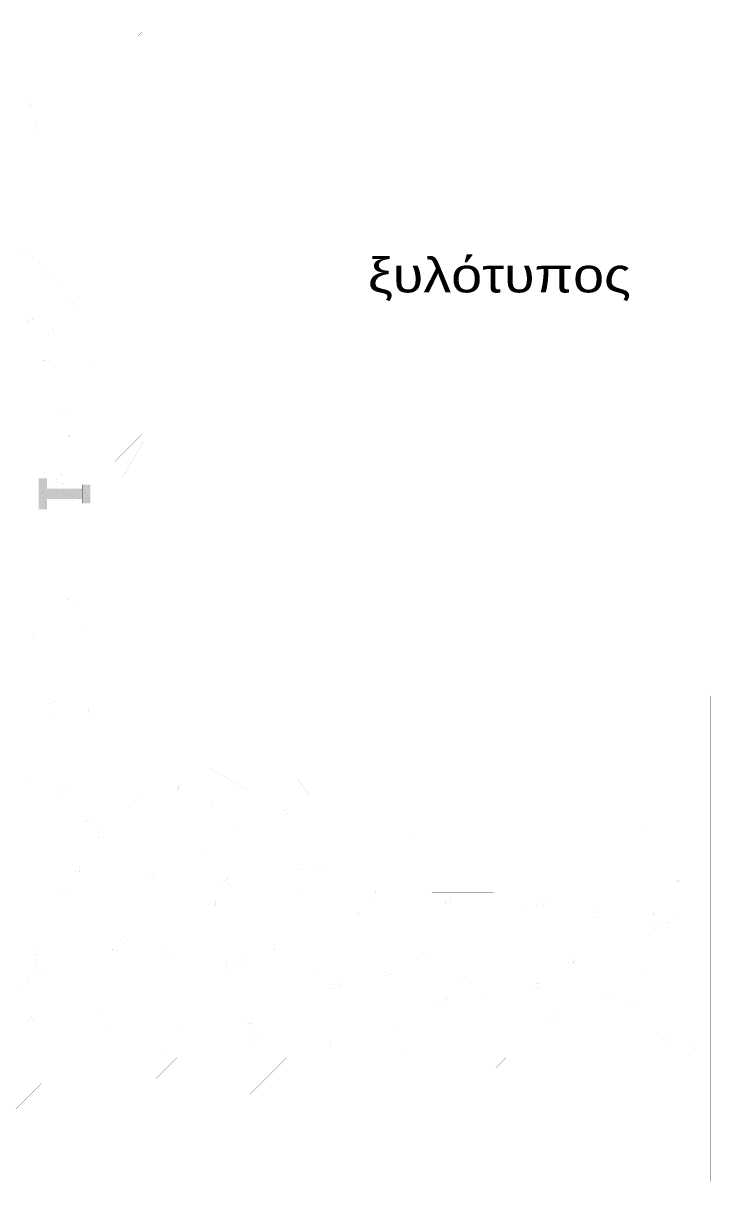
# Model space of a CAD drawing. Header units: millimetres. Extents: x -2171 to 1563, y -1758 to -1505.
# Drawn here: x 1354.263 to 1356.757, y -1615.869 to -1611.668 of the extents above; entities that cross this region are included whole.
import ezdxf

# ---------------------------------------------------------------- set-up
doc = ezdxf.new("R2010")
doc.units = ezdxf.units.MM
doc.linetypes.add('DOT', pattern=[0.025, 0, -0.025])
doc.layers.add('Tablet', color=7, linetype='Continuous', true_color=0x0180ff)
doc.styles.add('S2Arl419_b_1151_161', font='arial.ttf', dxfattribs={"width": 1.15091, "height": 0.041893})

msp = doc.modelspace()

# ---------------------------------------------------------------- hatches: boundary and pattern name
at = {"layer": 'Tablet'}
for points in [[(1354.3497, -1613.431), (1354.3197, -1613.3185), (1354.3197, -1613.431)], [(1354.3497, -1613.3185), (1354.3197, -1613.3185), (1354.3497, -1613.431)], [(1354.4772, -1613.3935), (1354.3497, -1613.356), (1354.3497, -1613.3935)], [(1354.4772, -1613.356), (1354.3497, -1613.356), (1354.4772, -1613.3935)], [(1354.5072, -1613.4085), (1354.4772, -1613.341), (1354.4772, -1613.4085)], [(1354.5072, -1613.341), (1354.4772, -1613.341), (1354.5072, -1613.4085)]]:
    msp.add_hatch(color=1, dxfattribs=at).paths.add_polyline_path(points)

# ---------------------------------------------------------------- linework, layer by layer
at = {"layer": 'Tablet', "color": 1}
for points in [[(1353.1572, -1611.6685, 0.00006, 0.00006, 0), (1352.6322, -1611.6685, 0.00006, 0.00006, 0), (1352.6322, -1614.2935, 0.00006, 0.00006, 0), (1350.3822, -1614.2935, 0.00006, 0.00006, 0), (1350.3822, -1615.4185, 0.00006, 0.00006, 0), (1353.1572, -1615.4185, 0.00006, 0.00006, 0), (1353.6072, -1615.4185, 0.00006, 0.00006, 0), (1356.7572, -1615.4185, 0.00006, 0.00006, 0), (1356.7572, -1614.2935, 0.00006, 0.00006, 0), (1354.5072, -1614.2935, 0.00006, 0.00006, 0), (1354.5072, -1611.6685, 0.00006, 0.00006, 0), (1353.6072, -1611.6685, 0.00006, 0.00006, 0)], [(1354.3497, -1613.3185, 0.000075, 0.000075, 0), (1354.3197, -1613.3185, 0.000075, 0.000075, 0), (1354.3497, -1613.431, 0.000075, 0.000075, 0)], [(1354.4772, -1613.356, 0.000075, 0.000075, 0), (1354.3497, -1613.356, 0.000075, 0.000075, 0), (1354.4772, -1613.3935, 0.000075, 0.000075, 0)], [(1354.5072, -1613.341, 0.000075, 0.000075, 0), (1354.4772, -1613.341, 0.000075, 0.000075, 0), (1354.5072, -1613.4085, 0.000075, 0.000075, 0)]]:
    msp.add_lwpolyline(points, format="xyseb", dxfattribs=at)
at = {"layer": 'Tablet', "color": 9}
for points in [[(1354.5936, -1611.6685, 0.000045, 0.000045, 0), (1354.5072, -1611.7549, 0.000045, 0.000045, 0)], [(1354.6947, -1611.7, 0.000045, 0.000045, 0), (1354.5072, -1611.8875, 0.000045, 0.000045, 0)], [(1354.6947, -1611.8326, 0.000045, 0.000045, 0), (1354.5072, -1612.0201, 0.000045, 0.000045, 0)], [(1354.6947, -1611.9652, 0.000045, 0.000045, 0), (1354.5072, -1612.1527, 0.000045, 0.000045, 0)], [(1354.6947, -1612.0977, 0.000045, 0.000045, 0), (1354.5072, -1612.2852, 0.000045, 0.000045, 0)], [(1354.6947, -1612.2303, 0.000045, 0.000045, 0), (1354.5072, -1612.4178, 0.000045, 0.000045, 0)], [(1354.6947, -1612.3629, 0.000045, 0.000045, 0), (1354.5072, -1612.5504, 0.000045, 0.000045, 0)], [(1354.6947, -1612.4955, 0.000045, 0.000045, 0), (1354.5072, -1612.683, 0.000045, 0.000045, 0)], [(1354.6947, -1612.6281, 0.000045, 0.000045, 0), (1354.5072, -1612.8156, 0.000045, 0.000045, 0)], [(1354.6947, -1612.7606, 0.000045, 0.000045, 0), (1354.5072, -1612.9481, 0.000045, 0.000045, 0)], [(1354.6947, -1612.8932, 0.000045, 0.000045, 0), (1354.5072, -1613.0807, 0.000045, 0.000045, 0)], [(1354.6947, -1613.0258, 0.000045, 0.000045, 0), (1354.5072, -1613.2133, 0.000045, 0.000045, 0)], [(1354.6947, -1613.1584, 0.000045, 0.000045, 0), (1354.5072, -1613.3459, 0.000045, 0.000045, 0)], [(1354.6947, -1613.291, 0.000045, 0.000045, 0), (1354.5072, -1613.4785, 0.000045, 0.000045, 0)], [(1354.6947, -1613.4236, 0.000045, 0.000045, 0), (1354.5072, -1613.6111, 0.000045, 0.000045, 0)], [(1354.6947, -1613.5561, 0.000045, 0.000045, 0), (1354.5072, -1613.7436, 0.000045, 0.000045, 0)], [(1354.6947, -1613.6887, 0.000045, 0.000045, 0), (1354.5072, -1613.8762, 0.000045, 0.000045, 0)], [(1354.6947, -1613.8213, 0.000045, 0.000045, 0), (1354.5072, -1614.0088, 0.000045, 0.000045, 0)], [(1354.6947, -1613.9539, 0.000045, 0.000045, 0), (1354.5072, -1614.1414, 0.000045, 0.000045, 0)], [(1354.6947, -1614.0865, 0.000045, 0.000045, 0), (1354.5072, -1614.274, 0.000045, 0.000045, 0)], [(1354.6947, -1614.2191, 0.000045, 0.000045, 0), (1354.6203, -1614.2935, 0.000045, 0.000045, 0)], [(1354.2907, -1615.4185, 0.000045, 0.000045, 0), (1354.1032, -1615.606, 0.000045, 0.000045, 0)], [(1354.4233, -1615.4185, 0.000045, 0.000045, 0), (1354.2358, -1615.606, 0.000045, 0.000045, 0)], [(1354.5559, -1615.4185, 0.000045, 0.000045, 0), (1354.3684, -1615.606, 0.000045, 0.000045, 0)], [(1354.6885, -1615.4185, 0.000045, 0.000045, 0), (1354.501, -1615.606, 0.000045, 0.000045, 0)], [(1354.8211, -1615.4185, 0.000045, 0.000045, 0), (1354.6336, -1615.606, 0.000045, 0.000045, 0)], [(1354.9537, -1615.4185, 0.000045, 0.000045, 0), (1354.7662, -1615.606, 0.000045, 0.000045, 0)], [(1355.0862, -1615.4185, 0.000045, 0.000045, 0), (1354.8987, -1615.606, 0.000045, 0.000045, 0)], [(1355.2188, -1615.4185, 0.000045, 0.000045, 0), (1355.0313, -1615.606, 0.000045, 0.000045, 0)], [(1355.3514, -1615.4185, 0.000045, 0.000045, 0), (1355.1639, -1615.606, 0.000045, 0.000045, 0)], [(1355.484, -1615.4185, 0.000045, 0.000045, 0), (1355.2965, -1615.606, 0.000045, 0.000045, 0)], [(1355.6166, -1615.4185, 0.000045, 0.000045, 0), (1355.4291, -1615.606, 0.000045, 0.000045, 0)], [(1355.7492, -1615.4185, 0.000045, 0.000045, 0), (1355.5617, -1615.606, 0.000045, 0.000045, 0)], [(1355.8817, -1615.4185, 0.000045, 0.000045, 0), (1355.6942, -1615.606, 0.000045, 0.000045, 0)], [(1356.0143, -1615.4185, 0.000045, 0.000045, 0), (1355.8268, -1615.606, 0.000045, 0.000045, 0)], [(1356.1469, -1615.4185, 0.000045, 0.000045, 0), (1355.9594, -1615.606, 0.000045, 0.000045, 0)], [(1356.2795, -1615.4185, 0.000045, 0.000045, 0), (1356.092, -1615.606, 0.000045, 0.000045, 0)], [(1356.4121, -1615.4185, 0.000045, 0.000045, 0), (1356.2246, -1615.606, 0.000045, 0.000045, 0)], [(1356.5447, -1615.4185, 0.000045, 0.000045, 0), (1356.3572, -1615.606, 0.000045, 0.000045, 0)], [(1356.6772, -1615.4185, 0.000045, 0.000045, 0), (1356.4897, -1615.606, 0.000045, 0.000045, 0)], [(1356.7572, -1615.4711, 0.000045, 0.000045, 0), (1356.6223, -1615.606, 0.000045, 0.000045, 0)]]:
    msp.add_lwpolyline(points, format="xyseb", dxfattribs=at)
at = {"layer": 'Tablet', "color": 1}
for points in [[(1354.5072, -1614.2935, 0.00006, 0.00006, 0), (1354.5072, -1611.6685, 0.00006, 0.00006, 0), (1354.6947, -1611.6685, 0.00006, 0.00006, 0), (1354.6947, -1614.2935, 0.00006, 0.00006, 0)], [(1354.3497, -1613.431, 0.000075, 0.000075, 0), (1354.3197, -1613.3185, 0.000075, 0.000075, 0), (1354.3197, -1613.431, 0.000075, 0.000075, 0)], [(1354.4772, -1613.3935, 0.000075, 0.000075, 0), (1354.3497, -1613.356, 0.000075, 0.000075, 0), (1354.3497, -1613.3935, 0.000075, 0.000075, 0)], [(1354.5072, -1613.4085, 0.000075, 0.000075, 0), (1354.4772, -1613.341, 0.000075, 0.000075, 0), (1354.4772, -1613.4085, 0.000075, 0.000075, 0)], [(1350.3822, -1615.4185, 0.00006, 0.00006, 0), (1350.3822, -1615.606, 0.00006, 0.00006, 0), (1356.7572, -1615.606, 0.00006, 0.00006, 0), (1356.7572, -1615.4185, 0.00006, 0.00006, 0)]]:
    msp.add_lwpolyline(points, format="xyseb", close=True, dxfattribs=at)
at = {"layer": 'Tablet', "color": 7}
for points in [[(1354.2393, -1615.1783, 0.00006, 0.00006, 0), (1354.267, -1615.1506, 0.00006, 0.00006, 0), (1354.2895, -1615.1185, 0.00006, 0.00006, 0), (1354.3061, -1615.0829, 0.00006, 0.00006, 0), (1354.3163, -1615.0451, 0.00006, 0.00006, 0), (1354.3197, -1615.006, 0.00006, 0.00006, 0), (1354.3197, -1612.081, 0.00006, 0.00006, 0), (1354.3163, -1612.0419, 0.00006, 0.00006, 0), (1354.3061, -1612.004, 0.00006, 0.00006, 0), (1354.2895, -1611.9685, 0.00006, 0.00006, 0), (1354.267, -1611.9364, 0.00006, 0.00006, 0), (1354.2393, -1611.9086, 0.00006, 0.00006, 0)], [(1354.3497, -1613.341, 0.00006, 0.00006, 0), (1354.4772, -1613.341, 0.00006, 0.00006, 0)], [(1354.3497, -1613.4085, 0.00006, 0.00006, 0), (1354.4772, -1613.4085, 0.00006, 0.00006, 0)], [(1356.7572, -1614.481, 0.00006, 0.00006, 0), (1354.3197, -1614.481, 0.00006, 0.00006, 0)], [(1356.7572, -1614.556, 0.00006, 0.00006, 0), (1354.3197, -1614.556, 0.00006, 0.00006, 0)]]:
    msp.add_lwpolyline(points, format="xyseb", dxfattribs=at)
at = {"layer": 'Tablet', "color": 8}
for points in [[(1350.3822, -1615.4185, 0.000045, 0.000045, 0), (1356.7572, -1615.4185, 0.000045, 0.000045, 0), (1356.7572, -1614.781, 0.000045, 0.000045, 0), (1356.6447, -1614.781, 0.000045, 0.000045, 0), (1356.5697, -1614.7435, 0.000045, 0.000045, 0), (1356.4572, -1614.781, 0.000045, 0.000045, 0), (1356.4197, -1614.856, 0.000045, 0.000045, 0), (1356.0822, -1614.7435, 0.000045, 0.000045, 0), (1356.0072, -1614.7435, 0.000045, 0.000045, 0), (1355.9697, -1614.8185, 0.000045, 0.000045, 0), (1355.7447, -1614.8185, 0.000045, 0.000045, 0), (1355.6322, -1614.706, 0.000045, 0.000045, 0), (1355.4822, -1614.706, 0.000045, 0.000045, 0), (1355.2572, -1614.406, 0.000045, 0.000045, 0), (1355.0697, -1614.4435, 0.000045, 0.000045, 0), (1354.8072, -1614.2935, 0.000045, 0.000045, 0), (1354.5072, -1614.2935, 0.000045, 0.000045, 0), (1354.5072, -1612.681, 0.000045, 0.000045, 0), (1354.4697, -1612.7185, 0.000045, 0.000045, 0), (1354.2822, -1612.4977, 0.000045, 0.000045, 0), (1354.0572, -1612.5121, 0.000045, 0.000045, 0)], [(1354.2996, -1612.7372, 0.000045, 0.000045, 0), (1354.2734, -1612.7473, 0.000045, 0.000045, 0)], [(1354.2997, -1612.7372, 0.000045, 0.000045, 0), (1354.2921, -1612.7599, 0.000045, 0.000045, 0)], [(1354.292, -1612.7599, 0.000045, 0.000045, 0), (1354.2734, -1612.7473, 0.000045, 0.000045, 0)], [(1354.3701, -1612.7705, 0.000045, 0.000045, 0), (1354.3521, -1612.792, 0.000045, 0.000045, 0)], [(1354.3702, -1612.7705, 0.000045, 0.000045, 0), (1354.3745, -1612.794, 0.000045, 0.000045, 0)], [(1354.3745, -1612.794, 0.000045, 0.000045, 0), (1354.3521, -1612.792, 0.000045, 0.000045, 0)], [(1354.352, -1612.8744, 0.000045, 0.000045, 0), (1354.3228, -1612.9048, 0.000045, 0.000045, 0)], [(1354.3562, -1612.91, 0.000045, 0.000045, 0), (1354.3228, -1612.9048, 0.000045, 0.000045, 0)], [(1354.3521, -1612.8744, 0.000045, 0.000045, 0), (1354.3562, -1612.91, 0.000045, 0.000045, 0)], [(1354.5072, -1612.8945, 0.000045, 0.000045, 0), (1354.4972, -1612.8983, 0.000045, 0.000045, 0)], [(1354.5072, -1612.905, 0.000045, 0.000045, 0), (1354.4972, -1612.8983, 0.000045, 0.000045, 0)], [(1354.4222, -1613.0526, 0.000045, 0.000045, 0), (1354.4041, -1613.0741, 0.000045, 0.000045, 0)], [(1354.4265, -1613.0761, 0.000045, 0.000045, 0), (1354.4041, -1613.0741, 0.000045, 0.000045, 0)], [(1354.4222, -1613.0526, 0.000045, 0.000045, 0), (1354.4265, -1613.0761, 0.000045, 0.000045, 0)], [(1354.4322, -1613.1602, 0.000045, 0.000045, 0), (1354.406, -1613.1702, 0.000045, 0.000045, 0)], [(1354.4323, -1613.1602, 0.000045, 0.000045, 0), (1354.4246, -1613.1828, 0.000045, 0.000045, 0)], [(1354.4246, -1613.1828, 0.000045, 0.000045, 0), (1354.406, -1613.1702, 0.000045, 0.000045, 0)], [(1354.4018, -1613.3017, 0.000045, 0.000045, 0), (1354.3726, -1613.3322, 0.000045, 0.000045, 0)], [(1354.4018, -1613.3017, 0.000045, 0.000045, 0), (1354.4059, -1613.3373, 0.000045, 0.000045, 0)], [(1354.4059, -1613.3373, 0.000045, 0.000045, 0), (1354.3726, -1613.3322, 0.000045, 0.000045, 0)], [(1354.4742, -1613.3346, 0.000045, 0.000045, 0), (1354.4561, -1613.3562, 0.000045, 0.000045, 0)], [(1354.4785, -1613.3581, 0.000045, 0.000045, 0), (1354.4561, -1613.3562, 0.000045, 0.000045, 0)], [(1354.4742, -1613.3346, 0.000045, 0.000045, 0), (1354.4785, -1613.3581, 0.000045, 0.000045, 0)], [(1354.341, -1613.4321, 0.000045, 0.000045, 0), (1354.3147, -1613.4422, 0.000045, 0.000045, 0)], [(1354.3334, -1613.4547, 0.000045, 0.000045, 0), (1354.3147, -1613.4422, 0.000045, 0.000045, 0)], [(1354.341, -1613.4321, 0.000045, 0.000045, 0), (1354.3334, -1613.4547, 0.000045, 0.000045, 0)], [(1354.4515, -1613.7291, 0.000045, 0.000045, 0), (1354.4223, -1613.7595, 0.000045, 0.000045, 0)], [(1354.4515, -1613.7291, 0.000045, 0.000045, 0), (1354.4556, -1613.7647, 0.000045, 0.000045, 0)], [(1354.4556, -1613.7647, 0.000045, 0.000045, 0), (1354.4223, -1613.7595, 0.000045, 0.000045, 0)], [(1354.3093, -1613.8753, 0.000045, 0.000045, 0), (1354.2912, -1613.8968, 0.000045, 0.000045, 0)], [(1354.3093, -1613.8753, 0.000045, 0.000045, 0), (1354.3136, -1613.8988, 0.000045, 0.000045, 0)], [(1354.4736, -1613.855, 0.000045, 0.000045, 0), (1354.4473, -1613.8651, 0.000045, 0.000045, 0)], [(1354.466, -1613.8777, 0.000045, 0.000045, 0), (1354.4473, -1613.8651, 0.000045, 0.000045, 0)], [(1354.4736, -1613.855, 0.000045, 0.000045, 0), (1354.466, -1613.8777, 0.000045, 0.000045, 0)], [(1354.3136, -1613.8988, 0.000045, 0.000045, 0), (1354.2912, -1613.8968, 0.000045, 0.000045, 0)], [(1354.3824, -1614.1269, 0.000045, 0.000045, 0), (1354.3561, -1614.137, 0.000045, 0.000045, 0)], [(1354.3824, -1614.1269, 0.000045, 0.000045, 0), (1354.3748, -1614.1496, 0.000045, 0.000045, 0)], [(1354.3613, -1614.1573, 0.000045, 0.000045, 0), (1354.3433, -1614.1789, 0.000045, 0.000045, 0)], [(1354.3748, -1614.1496, 0.000045, 0.000045, 0), (1354.3561, -1614.137, 0.000045, 0.000045, 0)], [(1354.3613, -1614.1573, 0.000045, 0.000045, 0), (1354.3657, -1614.1808, 0.000045, 0.000045, 0)], [(1354.5012, -1614.1565, 0.000045, 0.000045, 0), (1354.472, -1614.1869, 0.000045, 0.000045, 0)], [(1354.5012, -1614.1565, 0.000045, 0.000045, 0), (1354.5053, -1614.1921, 0.000045, 0.000045, 0)], [(1354.3657, -1614.1808, 0.000045, 0.000045, 0), (1354.3433, -1614.1789, 0.000045, 0.000045, 0)], [(1354.5053, -1614.1921, 0.000045, 0.000045, 0), (1354.472, -1614.1869, 0.000045, 0.000045, 0)], [(1354.5986, -1614.3006, 0.000045, 0.000045, 0), (1354.5881, -1614.2935, 0.000045, 0.000045, 0)], [(1354.601, -1614.2935, 0.000045, 0.000045, 0), (1354.5986, -1614.3006, 0.000045, 0.000045, 0)], [(1354.2911, -1614.3989, 0.000045, 0.000045, 0), (1354.2649, -1614.4089, 0.000045, 0.000045, 0)], [(1354.2835, -1614.4215, 0.000045, 0.000045, 0), (1354.2649, -1614.4089, 0.000045, 0.000045, 0)], [(1354.2911, -1614.3989, 0.000045, 0.000045, 0), (1354.2835, -1614.4215, 0.000045, 0.000045, 0)], [(1354.4134, -1614.4394, 0.000045, 0.000045, 0), (1354.3953, -1614.4609, 0.000045, 0.000045, 0)], [(1354.4177, -1614.4629, 0.000045, 0.000045, 0), (1354.3953, -1614.4609, 0.000045, 0.000045, 0)], [(1354.4134, -1614.4394, 0.000045, 0.000045, 0), (1354.4177, -1614.4629, 0.000045, 0.000045, 0)], [(1354.6823, -1614.4629, 0.000045, 0.000045, 0), (1354.6643, -1614.4845, 0.000045, 0.000045, 0)], [(1354.6823, -1614.4629, 0.000045, 0.000045, 0), (1354.6867, -1614.4864, 0.000045, 0.000045, 0)], [(1354.83, -1614.4289, 0.000045, 0.000045, 0), (1354.8038, -1614.439, 0.000045, 0.000045, 0)], [(1354.8224, -1614.4516, 0.000045, 0.000045, 0), (1354.8038, -1614.439, 0.000045, 0.000045, 0)], [(1354.83, -1614.4289, 0.000045, 0.000045, 0), (1354.8224, -1614.4516, 0.000045, 0.000045, 0)], [(1354.6867, -1614.4864, 0.000045, 0.000045, 0), (1354.6643, -1614.4845, 0.000045, 0.000045, 0)], [(1354.9513, -1614.4865, 0.000045, 0.000045, 0), (1354.9332, -1614.508, 0.000045, 0.000045, 0)], [(1354.9513, -1614.4865, 0.000045, 0.000045, 0), (1354.9556, -1614.51, 0.000045, 0.000045, 0)], [(1354.9556, -1614.51, 0.000045, 0.000045, 0), (1354.9332, -1614.508, 0.000045, 0.000045, 0)], [(1355.2203, -1614.51, 0.000045, 0.000045, 0), (1355.2022, -1614.5315, 0.000045, 0.000045, 0)], [(1355.2246, -1614.5335, 0.000045, 0.000045, 0), (1355.2022, -1614.5315, 0.000045, 0.000045, 0)], [(1355.2203, -1614.51, 0.000045, 0.000045, 0), (1355.2246, -1614.5335, 0.000045, 0.000045, 0)], [(1354.515, -1614.5498, 0.000045, 0.000045, 0), (1354.4887, -1614.5599, 0.000045, 0.000045, 0)], [(1354.5073, -1614.5725, 0.000045, 0.000045, 0), (1354.4887, -1614.5599, 0.000045, 0.000045, 0)], [(1354.515, -1614.5498, 0.000045, 0.000045, 0), (1354.5074, -1614.5725, 0.000045, 0.000045, 0)], [(1354.5509, -1614.5838, 0.000045, 0.000045, 0), (1354.5217, -1614.6143, 0.000045, 0.000045, 0)], [(1354.5509, -1614.5838, 0.000045, 0.000045, 0), (1354.5551, -1614.6194, 0.000045, 0.000045, 0)], [(1355.0539, -1614.5799, 0.000045, 0.000045, 0), (1355.0276, -1614.59, 0.000045, 0.000045, 0)], [(1355.0463, -1614.6025, 0.000045, 0.000045, 0), (1355.0276, -1614.59, 0.000045, 0.000045, 0)], [(1355.0539, -1614.5799, 0.000045, 0.000045, 0), (1355.0463, -1614.6025, 0.000045, 0.000045, 0)], [(1354.5551, -1614.6194, 0.000045, 0.000045, 0), (1354.5217, -1614.6143, 0.000045, 0.000045, 0)], [(1354.9511, -1614.6459, 0.000045, 0.000045, 0), (1354.9219, -1614.6763, 0.000045, 0.000045, 0)], [(1354.9511, -1614.6459, 0.000045, 0.000045, 0), (1354.9553, -1614.6815, 0.000045, 0.000045, 0)], [(1354.7388, -1614.7008, 0.000045, 0.000045, 0), (1354.7125, -1614.7109, 0.000045, 0.000045, 0)], [(1354.7312, -1614.7235, 0.000045, 0.000045, 0), (1354.7125, -1614.7109, 0.000045, 0.000045, 0)], [(1354.7388, -1614.7008, 0.000045, 0.000045, 0), (1354.7312, -1614.7235, 0.000045, 0.000045, 0)], [(1354.9553, -1614.6815, 0.000045, 0.000045, 0), (1354.9219, -1614.6763, 0.000045, 0.000045, 0)], [(1355.3513, -1614.708, 0.000045, 0.000045, 0), (1355.3221, -1614.7384, 0.000045, 0.000045, 0)], [(1355.3513, -1614.708, 0.000045, 0.000045, 0), (1355.3555, -1614.7436, 0.000045, 0.000045, 0)], [(1354.4654, -1614.7215, 0.000045, 0.000045, 0), (1354.4473, -1614.743, 0.000045, 0.000045, 0)], [(1354.4697, -1614.745, 0.000045, 0.000045, 0), (1354.4473, -1614.743, 0.000045, 0.000045, 0)], [(1354.4654, -1614.7215, 0.000045, 0.000045, 0), (1354.4697, -1614.745, 0.000045, 0.000045, 0)], [(1354.7344, -1614.745, 0.000045, 0.000045, 0), (1354.7163, -1614.7665, 0.000045, 0.000045, 0)], [(1354.7344, -1614.745, 0.000045, 0.000045, 0), (1354.7387, -1614.7685, 0.000045, 0.000045, 0)], [(1355.2777, -1614.7309, 0.000045, 0.000045, 0), (1355.2515, -1614.7409, 0.000045, 0.000045, 0)], [(1355.2701, -1614.7535, 0.000045, 0.000045, 0), (1355.2515, -1614.7409, 0.000045, 0.000045, 0)], [(1355.2777, -1614.7309, 0.000045, 0.000045, 0), (1355.2701, -1614.7535, 0.000045, 0.000045, 0)], [(1355.3555, -1614.7436, 0.000045, 0.000045, 0), (1355.3221, -1614.7384, 0.000045, 0.000045, 0)], [(1354.7387, -1614.7685, 0.000045, 0.000045, 0), (1354.7163, -1614.7665, 0.000045, 0.000045, 0)], [(1355.0033, -1614.7685, 0.000045, 0.000045, 0), (1354.9853, -1614.7901, 0.000045, 0.000045, 0)], [(1355.0077, -1614.792, 0.000045, 0.000045, 0), (1354.9853, -1614.7901, 0.000045, 0.000045, 0)], [(1355.0033, -1614.7685, 0.000045, 0.000045, 0), (1355.0077, -1614.792, 0.000045, 0.000045, 0)], [(1355.2723, -1614.7921, 0.000045, 0.000045, 0), (1355.2542, -1614.8136, 0.000045, 0.000045, 0)], [(1355.2723, -1614.7921, 0.000045, 0.000045, 0), (1355.2767, -1614.8156, 0.000045, 0.000045, 0)], [(1354.4237, -1614.8218, 0.000045, 0.000045, 0), (1354.3975, -1614.8319, 0.000045, 0.000045, 0)], [(1354.4161, -1614.8444, 0.000045, 0.000045, 0), (1354.3975, -1614.8319, 0.000045, 0.000045, 0)], [(1354.4237, -1614.8218, 0.000045, 0.000045, 0), (1354.4161, -1614.8444, 0.000045, 0.000045, 0)], [(1355.2766, -1614.8156, 0.000045, 0.000045, 0), (1355.2542, -1614.8136, 0.000045, 0.000045, 0)], [(1355.5413, -1614.8156, 0.000045, 0.000045, 0), (1355.5232, -1614.8371, 0.000045, 0.000045, 0)], [(1355.5456, -1614.8391, 0.000045, 0.000045, 0), (1355.5232, -1614.8371, 0.000045, 0.000045, 0)], [(1355.5413, -1614.8156, 0.000045, 0.000045, 0), (1355.5456, -1614.8391, 0.000045, 0.000045, 0)], [(1355.7275, -1614.8013, 0.000045, 0.000045, 0), (1355.7224, -1614.8005, 0.000045, 0.000045, 0)], [(1355.8103, -1614.8391, 0.000045, 0.000045, 0), (1355.7922, -1614.8607, 0.000045, 0.000045, 0)], [(1355.8103, -1614.8391, 0.000045, 0.000045, 0), (1355.8146, -1614.8626, 0.000045, 0.000045, 0)], [(1356.1518, -1614.8321, 0.000045, 0.000045, 0), (1356.1226, -1614.8625, 0.000045, 0.000045, 0)], [(1356.1518, -1614.8321, 0.000045, 0.000045, 0), (1356.1559, -1614.8677, 0.000045, 0.000045, 0)], [(1354.9626, -1614.8518, 0.000045, 0.000045, 0), (1354.9364, -1614.8619, 0.000045, 0.000045, 0)], [(1354.955, -1614.8745, 0.000045, 0.000045, 0), (1354.9364, -1614.8619, 0.000045, 0.000045, 0)], [(1354.9626, -1614.8518, 0.000045, 0.000045, 0), (1354.955, -1614.8745, 0.000045, 0.000045, 0)], [(1355.5016, -1614.8818, 0.000045, 0.000045, 0), (1355.4753, -1614.8919, 0.000045, 0.000045, 0)], [(1355.5016, -1614.8818, 0.000045, 0.000045, 0), (1355.494, -1614.9045, 0.000045, 0.000045, 0)], [(1355.8146, -1614.8626, 0.000045, 0.000045, 0), (1355.7922, -1614.8607, 0.000045, 0.000045, 0)], [(1356.0792, -1614.8627, 0.000045, 0.000045, 0), (1356.0612, -1614.8842, 0.000045, 0.000045, 0)], [(1356.0792, -1614.8627, 0.000045, 0.000045, 0), (1356.0836, -1614.8862, 0.000045, 0.000045, 0)], [(1356.1559, -1614.8677, 0.000045, 0.000045, 0), (1356.1226, -1614.8625, 0.000045, 0.000045, 0)], [(1355.494, -1614.9045, 0.000045, 0.000045, 0), (1355.4753, -1614.8919, 0.000045, 0.000045, 0)], [(1356.0405, -1614.9119, 0.000045, 0.000045, 0), (1356.0142, -1614.922, 0.000045, 0.000045, 0)], [(1356.0329, -1614.9345, 0.000045, 0.000045, 0), (1356.0142, -1614.922, 0.000045, 0.000045, 0)], [(1356.0405, -1614.9119, 0.000045, 0.000045, 0), (1356.0329, -1614.9345, 0.000045, 0.000045, 0)], [(1356.0836, -1614.8862, 0.000045, 0.000045, 0), (1356.0612, -1614.8842, 0.000045, 0.000045, 0)], [(1356.3482, -1614.8862, 0.000045, 0.000045, 0), (1356.3301, -1614.9077, 0.000045, 0.000045, 0)], [(1356.3525, -1614.9097, 0.000045, 0.000045, 0), (1356.3301, -1614.9077, 0.000045, 0.000045, 0)], [(1356.3482, -1614.8862, 0.000045, 0.000045, 0), (1356.3525, -1614.9097, 0.000045, 0.000045, 0)], [(1356.552, -1614.8942, 0.000045, 0.000045, 0), (1356.5228, -1614.9246, 0.000045, 0.000045, 0)], [(1356.5561, -1614.9298, 0.000045, 0.000045, 0), (1356.5228, -1614.9246, 0.000045, 0.000045, 0)], [(1356.552, -1614.8942, 0.000045, 0.000045, 0), (1356.5561, -1614.9298, 0.000045, 0.000045, 0)], [(1356.6172, -1614.9097, 0.000045, 0.000045, 0), (1356.5991, -1614.9313, 0.000045, 0.000045, 0)], [(1356.6172, -1614.9097, 0.000045, 0.000045, 0), (1356.6215, -1614.9332, 0.000045, 0.000045, 0)], [(1356.5794, -1614.9419, 0.000045, 0.000045, 0), (1356.5531, -1614.952, 0.000045, 0.000045, 0)], [(1356.5718, -1614.9646, 0.000045, 0.000045, 0), (1356.5531, -1614.952, 0.000045, 0.000045, 0)], [(1356.5794, -1614.9419, 0.000045, 0.000045, 0), (1356.5718, -1614.9646, 0.000045, 0.000045, 0)], [(1356.6215, -1614.9332, 0.000045, 0.000045, 0), (1356.5991, -1614.9313, 0.000045, 0.000045, 0)], [(1354.5174, -1615.0035, 0.000045, 0.000045, 0), (1354.4993, -1615.0251, 0.000045, 0.000045, 0)], [(1354.5174, -1615.0035, 0.000045, 0.000045, 0), (1354.5218, -1615.027, 0.000045, 0.000045, 0)], [(1354.6476, -1614.9728, 0.000045, 0.000045, 0), (1354.6213, -1614.9828, 0.000045, 0.000045, 0)], [(1354.6399, -1614.9954, 0.000045, 0.000045, 0), (1354.6213, -1614.9828, 0.000045, 0.000045, 0)], [(1354.6476, -1614.9728, 0.000045, 0.000045, 0), (1354.64, -1614.9954, 0.000045, 0.000045, 0)], [(1355.1865, -1615.0028, 0.000045, 0.000045, 0), (1355.1602, -1615.0129, 0.000045, 0.000045, 0)], [(1355.1865, -1615.0028, 0.000045, 0.000045, 0), (1355.1789, -1615.0254, 0.000045, 0.000045, 0)], [(1354.5218, -1615.027, 0.000045, 0.000045, 0), (1354.4993, -1615.0251, 0.000045, 0.000045, 0)], [(1354.6006, -1615.0112, 0.000045, 0.000045, 0), (1354.5714, -1615.0416, 0.000045, 0.000045, 0)], [(1354.6048, -1615.0468, 0.000045, 0.000045, 0), (1354.5714, -1615.0416, 0.000045, 0.000045, 0)], [(1354.6006, -1615.0112, 0.000045, 0.000045, 0), (1354.6048, -1615.0468, 0.000045, 0.000045, 0)], [(1354.7864, -1615.0271, 0.000045, 0.000045, 0), (1354.7683, -1615.0486, 0.000045, 0.000045, 0)], [(1354.7907, -1615.0506, 0.000045, 0.000045, 0), (1354.7683, -1615.0486, 0.000045, 0.000045, 0)], [(1354.7864, -1615.0271, 0.000045, 0.000045, 0), (1354.7907, -1615.0506, 0.000045, 0.000045, 0)], [(1355.0554, -1615.0506, 0.000045, 0.000045, 0), (1355.0373, -1615.0722, 0.000045, 0.000045, 0)], [(1355.0554, -1615.0506, 0.000045, 0.000045, 0), (1355.0597, -1615.0741, 0.000045, 0.000045, 0)], [(1355.1789, -1615.0255, 0.000045, 0.000045, 0), (1355.1602, -1615.0129, 0.000045, 0.000045, 0)], [(1355.7254, -1615.0328, 0.000045, 0.000045, 0), (1355.6991, -1615.0429, 0.000045, 0.000045, 0)], [(1355.7178, -1615.0555, 0.000045, 0.000045, 0), (1355.6991, -1615.0429, 0.000045, 0.000045, 0)], [(1355.7254, -1615.0328, 0.000045, 0.000045, 0), (1355.7178, -1615.0555, 0.000045, 0.000045, 0)], [(1354.3325, -1615.0937, 0.000045, 0.000045, 0), (1354.3062, -1615.1038, 0.000045, 0.000045, 0)], [(1354.3325, -1615.0937, 0.000045, 0.000045, 0), (1354.3249, -1615.1164, 0.000045, 0.000045, 0)], [(1355.0008, -1615.0733, 0.000045, 0.000045, 0), (1354.9716, -1615.1037, 0.000045, 0.000045, 0)], [(1355.0009, -1615.0733, 0.000045, 0.000045, 0), (1355.005, -1615.1089, 0.000045, 0.000045, 0)], [(1355.0597, -1615.0741, 0.000045, 0.000045, 0), (1355.0373, -1615.0722, 0.000045, 0.000045, 0)], [(1355.3243, -1615.0741, 0.000045, 0.000045, 0), (1355.3063, -1615.0957, 0.000045, 0.000045, 0)], [(1355.3243, -1615.0741, 0.000045, 0.000045, 0), (1355.3287, -1615.0976, 0.000045, 0.000045, 0)], [(1356.2643, -1615.0629, 0.000045, 0.000045, 0), (1356.2381, -1615.0729, 0.000045, 0.000045, 0)], [(1356.2567, -1615.0855, 0.000045, 0.000045, 0), (1356.2381, -1615.0729, 0.000045, 0.000045, 0)], [(1356.2643, -1615.0629, 0.000045, 0.000045, 0), (1356.2567, -1615.0855, 0.000045, 0.000045, 0)], [(1354.3249, -1615.1164, 0.000045, 0.000045, 0), (1354.3062, -1615.1038, 0.000045, 0.000045, 0)], [(1354.8714, -1615.1237, 0.000045, 0.000045, 0), (1354.8451, -1615.1338, 0.000045, 0.000045, 0)], [(1354.8638, -1615.1464, 0.000045, 0.000045, 0), (1354.8451, -1615.1338, 0.000045, 0.000045, 0)], [(1354.8714, -1615.1237, 0.000045, 0.000045, 0), (1354.8638, -1615.1464, 0.000045, 0.000045, 0)], [(1355.005, -1615.1089, 0.000045, 0.000045, 0), (1354.9716, -1615.1037, 0.000045, 0.000045, 0)], [(1355.3287, -1615.0976, 0.000045, 0.000045, 0), (1355.3063, -1615.0957, 0.000045, 0.000045, 0)], [(1355.4011, -1615.1353, 0.000045, 0.000045, 0), (1355.3719, -1615.1658, 0.000045, 0.000045, 0)], [(1355.4011, -1615.1353, 0.000045, 0.000045, 0), (1355.4052, -1615.1709, 0.000045, 0.000045, 0)], [(1355.5933, -1615.0977, 0.000045, 0.000045, 0), (1355.5752, -1615.1192, 0.000045, 0.000045, 0)], [(1355.5977, -1615.1212, 0.000045, 0.000045, 0), (1355.5752, -1615.1192, 0.000045, 0.000045, 0)], [(1355.5933, -1615.0977, 0.000045, 0.000045, 0), (1355.5977, -1615.1212, 0.000045, 0.000045, 0)], [(1355.8623, -1615.1212, 0.000045, 0.000045, 0), (1355.8442, -1615.1427, 0.000045, 0.000045, 0)], [(1355.8623, -1615.1212, 0.000045, 0.000045, 0), (1355.8666, -1615.1447, 0.000045, 0.000045, 0)], [(1355.4052, -1615.1709, 0.000045, 0.000045, 0), (1355.3719, -1615.1658, 0.000045, 0.000045, 0)], [(1355.4103, -1615.1538, 0.000045, 0.000045, 0), (1355.3841, -1615.1639, 0.000045, 0.000045, 0)], [(1355.4027, -1615.1764, 0.000045, 0.000045, 0), (1355.3841, -1615.1639, 0.000045, 0.000045, 0)], [(1355.4103, -1615.1538, 0.000045, 0.000045, 0), (1355.4027, -1615.1764, 0.000045, 0.000045, 0)], [(1355.8666, -1615.1447, 0.000045, 0.000045, 0), (1355.8442, -1615.1427, 0.000045, 0.000045, 0)], [(1356.1313, -1615.1447, 0.000045, 0.000045, 0), (1356.1132, -1615.1663, 0.000045, 0.000045, 0)], [(1356.1356, -1615.1682, 0.000045, 0.000045, 0), (1356.1132, -1615.1663, 0.000045, 0.000045, 0)], [(1356.1313, -1615.1447, 0.000045, 0.000045, 0), (1356.1356, -1615.1682, 0.000045, 0.000045, 0)], [(1356.4002, -1615.1683, 0.000045, 0.000045, 0), (1356.3822, -1615.1898, 0.000045, 0.000045, 0)], [(1356.4002, -1615.1683, 0.000045, 0.000045, 0), (1356.4046, -1615.1918, 0.000045, 0.000045, 0)], [(1355.8013, -1615.1974, 0.000045, 0.000045, 0), (1355.7721, -1615.2278, 0.000045, 0.000045, 0)], [(1355.8013, -1615.1974, 0.000045, 0.000045, 0), (1355.8054, -1615.233, 0.000045, 0.000045, 0)], [(1355.9492, -1615.1838, 0.000045, 0.000045, 0), (1355.923, -1615.1939, 0.000045, 0.000045, 0)], [(1355.9416, -1615.2065, 0.000045, 0.000045, 0), (1355.923, -1615.1939, 0.000045, 0.000045, 0)], [(1355.9492, -1615.1838, 0.000045, 0.000045, 0), (1355.9416, -1615.2065, 0.000045, 0.000045, 0)], [(1356.4046, -1615.1918, 0.000045, 0.000045, 0), (1356.3822, -1615.1898, 0.000045, 0.000045, 0)], [(1356.4882, -1615.2138, 0.000045, 0.000045, 0), (1356.4619, -1615.2239, 0.000045, 0.000045, 0)], [(1356.4882, -1615.2138, 0.000045, 0.000045, 0), (1356.4806, -1615.2365, 0.000045, 0.000045, 0)], [(1356.6692, -1615.1918, 0.000045, 0.000045, 0), (1356.6511, -1615.2133, 0.000045, 0.000045, 0)], [(1356.6735, -1615.2153, 0.000045, 0.000045, 0), (1356.6511, -1615.2133, 0.000045, 0.000045, 0)], [(1356.6692, -1615.1918, 0.000045, 0.000045, 0), (1356.6735, -1615.2153, 0.000045, 0.000045, 0)], [(1354.5563, -1615.2447, 0.000045, 0.000045, 0), (1354.5301, -1615.2548, 0.000045, 0.000045, 0)], [(1354.5487, -1615.2673, 0.000045, 0.000045, 0), (1354.5301, -1615.2548, 0.000045, 0.000045, 0)], [(1354.5563, -1615.2447, 0.000045, 0.000045, 0), (1354.5487, -1615.2673, 0.000045, 0.000045, 0)], [(1355.8054, -1615.233, 0.000045, 0.000045, 0), (1355.7721, -1615.2278, 0.000045, 0.000045, 0)], [(1356.2015, -1615.2595, 0.000045, 0.000045, 0), (1356.1723, -1615.2899, 0.000045, 0.000045, 0)], [(1356.2015, -1615.2595, 0.000045, 0.000045, 0), (1356.2056, -1615.2951, 0.000045, 0.000045, 0)], [(1356.4806, -1615.2365, 0.000045, 0.000045, 0), (1356.4619, -1615.2239, 0.000045, 0.000045, 0)], [(1354.3005, -1615.2621, 0.000045, 0.000045, 0), (1354.2824, -1615.2836, 0.000045, 0.000045, 0)], [(1354.3048, -1615.2856, 0.000045, 0.000045, 0), (1354.2824, -1615.2836, 0.000045, 0.000045, 0)], [(1354.3005, -1615.2621, 0.000045, 0.000045, 0), (1354.3048, -1615.2856, 0.000045, 0.000045, 0)], [(1354.5695, -1615.2856, 0.000045, 0.000045, 0), (1354.5514, -1615.3072, 0.000045, 0.000045, 0)], [(1354.5695, -1615.2856, 0.000045, 0.000045, 0), (1354.5738, -1615.3091, 0.000045, 0.000045, 0)], [(1355.0952, -1615.2747, 0.000045, 0.000045, 0), (1355.069, -1615.2848, 0.000045, 0.000045, 0)], [(1355.0876, -1615.2974, 0.000045, 0.000045, 0), (1355.069, -1615.2848, 0.000045, 0.000045, 0)], [(1355.0952, -1615.2747, 0.000045, 0.000045, 0), (1355.0876, -1615.2974, 0.000045, 0.000045, 0)], [(1356.2056, -1615.2951, 0.000045, 0.000045, 0), (1356.1723, -1615.2899, 0.000045, 0.000045, 0)], [(1354.5738, -1615.3091, 0.000045, 0.000045, 0), (1354.5514, -1615.3072, 0.000045, 0.000045, 0)], [(1354.8384, -1615.3091, 0.000045, 0.000045, 0), (1354.8204, -1615.3307, 0.000045, 0.000045, 0)], [(1354.8428, -1615.3327, 0.000045, 0.000045, 0), (1354.8204, -1615.3307, 0.000045, 0.000045, 0)], [(1354.8384, -1615.3091, 0.000045, 0.000045, 0), (1354.8428, -1615.3327, 0.000045, 0.000045, 0)], [(1355.1074, -1615.3327, 0.000045, 0.000045, 0), (1355.0893, -1615.3542, 0.000045, 0.000045, 0)], [(1355.1074, -1615.3327, 0.000045, 0.000045, 0), (1355.1117, -1615.3562, 0.000045, 0.000045, 0)], [(1355.6342, -1615.3048, 0.000045, 0.000045, 0), (1355.6079, -1615.3148, 0.000045, 0.000045, 0)], [(1355.6266, -1615.3274, 0.000045, 0.000045, 0), (1355.6079, -1615.3148, 0.000045, 0.000045, 0)], [(1355.6342, -1615.3048, 0.000045, 0.000045, 0), (1355.6266, -1615.3274, 0.000045, 0.000045, 0)], [(1356.1731, -1615.3348, 0.000045, 0.000045, 0), (1356.1468, -1615.3449, 0.000045, 0.000045, 0)], [(1356.1655, -1615.3574, 0.000045, 0.000045, 0), (1356.1468, -1615.3449, 0.000045, 0.000045, 0)], [(1356.1731, -1615.3348, 0.000045, 0.000045, 0), (1356.1655, -1615.3574, 0.000045, 0.000045, 0)], [(1356.6017, -1615.3215, 0.000045, 0.000045, 0), (1356.5725, -1615.352, 0.000045, 0.000045, 0)], [(1356.6017, -1615.3215, 0.000045, 0.000045, 0), (1356.6059, -1615.3571, 0.000045, 0.000045, 0)], [(1355.1117, -1615.3562, 0.000045, 0.000045, 0), (1355.0893, -1615.3542, 0.000045, 0.000045, 0)], [(1355.3764, -1615.3562, 0.000045, 0.000045, 0), (1355.3583, -1615.3778, 0.000045, 0.000045, 0)], [(1355.3807, -1615.3797, 0.000045, 0.000045, 0), (1355.3583, -1615.3778, 0.000045, 0.000045, 0)], [(1355.3764, -1615.3562, 0.000045, 0.000045, 0), (1355.3807, -1615.3797, 0.000045, 0.000045, 0)], [(1355.6453, -1615.3797, 0.000045, 0.000045, 0), (1355.6273, -1615.4013, 0.000045, 0.000045, 0)], [(1355.6454, -1615.3797, 0.000045, 0.000045, 0), (1355.6497, -1615.4032, 0.000045, 0.000045, 0)], [(1356.6059, -1615.3571, 0.000045, 0.000045, 0), (1356.5725, -1615.352, 0.000045, 0.000045, 0)], [(1356.712, -1615.3648, 0.000045, 0.000045, 0), (1356.6857, -1615.3749, 0.000045, 0.000045, 0)], [(1356.7044, -1615.3875, 0.000045, 0.000045, 0), (1356.6857, -1615.3749, 0.000045, 0.000045, 0)], [(1356.712, -1615.3648, 0.000045, 0.000045, 0), (1356.7044, -1615.3875, 0.000045, 0.000045, 0)], [(1354.7801, -1615.3957, 0.000045, 0.000045, 0), (1354.7539, -1615.4057, 0.000045, 0.000045, 0)], [(1354.7725, -1615.4183, 0.000045, 0.000045, 0), (1354.7539, -1615.4057, 0.000045, 0.000045, 0)], [(1354.7802, -1615.3957, 0.000045, 0.000045, 0), (1354.7725, -1615.4183, 0.000045, 0.000045, 0)], [(1355.6497, -1615.4033, 0.000045, 0.000045, 0), (1355.6273, -1615.4013, 0.000045, 0.000045, 0)], [(1355.9143, -1615.4033, 0.000045, 0.000045, 0), (1355.9016, -1615.4185, 0.000045, 0.000045, 0)], [(1355.9143, -1615.4033, 0.000045, 0.000045, 0), (1355.9171, -1615.4185, 0.000045, 0.000045, 0)]]:
    msp.add_lwpolyline(points, format="xyseb", dxfattribs=at)
at = {"layer": 'Tablet', "color": 86}
msp.add_lwpolyline([(1354.6197, -1613.3185, 0.000045, 0.000045, 0), (1355.0697, -1612.5685, 0.000045, 0.000045, 0), (1355.4447, -1612.5685, 0.000045, 0.000045, 0)], format="xyseb", dxfattribs=at)
at = {"layer": 'Tablet', "color": 7}
for points in [[(1354.3497, -1613.3185, 0.00006, 0.00006, 0), (1354.3497, -1613.356, 0.00006, 0.00006, 0), (1354.4772, -1613.356, 0.00006, 0.00006, 0), (1354.4772, -1613.341, 0.00006, 0.00006, 0), (1354.5072, -1613.341, 0.00006, 0.00006, 0), (1354.5072, -1613.4085, 0.00006, 0.00006, 0), (1354.4772, -1613.4085, 0.00006, 0.00006, 0), (1354.4772, -1613.3935, 0.00006, 0.00006, 0), (1354.3497, -1613.3935, 0.00006, 0.00006, 0), (1354.3497, -1613.431, 0.00006, 0.00006, 0), (1354.3197, -1613.431, 0.00006, 0.00006, 0), (1354.3197, -1613.3185, 0.00006, 0.00006, 0)], [(1354.9318, -1614.6005, 0.0000045, 0.0000045, 0), (1354.9323, -1614.5961, 0.0000045, 0.0000045, 0), (1354.9335, -1614.5918, 0.0000045, 0.0000045, 0), (1354.9356, -1614.588, 0.0000045, 0.0000045, 0), (1354.9384, -1614.5845, 0.0000045, 0.0000045, 0), (1354.9418, -1614.5817, 0.0000045, 0.0000045, 0), (1354.9457, -1614.5797, 0.0000045, 0.0000045, 0), (1354.9499, -1614.5784, 0.0000045, 0.0000045, 0), (1354.9543, -1614.578, 0.0000045, 0.0000045, 0), (1354.9587, -1614.5784, 0.0000045, 0.0000045, 0), (1354.9629, -1614.5797, 0.0000045, 0.0000045, 0), (1354.9668, -1614.5817, 0.0000045, 0.0000045, 0), (1354.9702, -1614.5845, 0.0000045, 0.0000045, 0), (1354.973, -1614.588, 0.0000045, 0.0000045, 0), (1354.9751, -1614.5918, 0.0000045, 0.0000045, 0), (1354.9764, -1614.5961, 0.0000045, 0.0000045, 0), (1354.9768, -1614.6005, 0.0000045, 0.0000045, 0), (1354.9764, -1614.6048, 0.0000045, 0.0000045, 0), (1354.9751, -1614.6091, 0.0000045, 0.0000045, 0), (1354.973, -1614.613, 0.0000045, 0.0000045, 0), (1354.9702, -1614.6164, 0.0000045, 0.0000045, 0), (1354.9668, -1614.6192, 0.0000045, 0.0000045, 0), (1354.9629, -1614.6212, 0.0000045, 0.0000045, 0), (1354.9587, -1614.6225, 0.0000045, 0.0000045, 0), (1354.9543, -1614.623, 0.0000045, 0.0000045, 0), (1354.9499, -1614.6225, 0.0000045, 0.0000045, 0), (1354.9457, -1614.6212, 0.0000045, 0.0000045, 0), (1354.9418, -1614.6192, 0.0000045, 0.0000045, 0), (1354.9384, -1614.6164, 0.0000045, 0.0000045, 0), (1354.9356, -1614.613, 0.0000045, 0.0000045, 0), (1354.9335, -1614.6091, 0.0000045, 0.0000045, 0), (1354.9323, -1614.6048, 0.0000045, 0.0000045, 0), (1354.9318, -1614.6005, 0.0000045, 0.0000045, 0)], [(1355.6818, -1614.6005, 0.0000045, 0.0000045, 0), (1355.6823, -1614.5961, 0.0000045, 0.0000045, 0), (1355.6835, -1614.5918, 0.0000045, 0.0000045, 0), (1355.6856, -1614.588, 0.0000045, 0.0000045, 0), (1355.6884, -1614.5845, 0.0000045, 0.0000045, 0), (1355.6918, -1614.5817, 0.0000045, 0.0000045, 0), (1355.6957, -1614.5797, 0.0000045, 0.0000045, 0), (1355.6999, -1614.5784, 0.0000045, 0.0000045, 0), (1355.7043, -1614.578, 0.0000045, 0.0000045, 0), (1355.7087, -1614.5784, 0.0000045, 0.0000045, 0), (1355.7129, -1614.5797, 0.0000045, 0.0000045, 0), (1355.7168, -1614.5817, 0.0000045, 0.0000045, 0), (1355.7202, -1614.5845, 0.0000045, 0.0000045, 0), (1355.723, -1614.588, 0.0000045, 0.0000045, 0), (1355.7251, -1614.5918, 0.0000045, 0.0000045, 0), (1355.7264, -1614.5961, 0.0000045, 0.0000045, 0), (1355.7268, -1614.6005, 0.0000045, 0.0000045, 0), (1355.7264, -1614.6048, 0.0000045, 0.0000045, 0), (1355.7251, -1614.6091, 0.0000045, 0.0000045, 0), (1355.723, -1614.613, 0.0000045, 0.0000045, 0), (1355.7202, -1614.6164, 0.0000045, 0.0000045, 0), (1355.7168, -1614.6192, 0.0000045, 0.0000045, 0), (1355.7129, -1614.6212, 0.0000045, 0.0000045, 0), (1355.7087, -1614.6225, 0.0000045, 0.0000045, 0), (1355.7043, -1614.623, 0.0000045, 0.0000045, 0), (1355.6999, -1614.6225, 0.0000045, 0.0000045, 0), (1355.6957, -1614.6212, 0.0000045, 0.0000045, 0), (1355.6918, -1614.6192, 0.0000045, 0.0000045, 0), (1355.6884, -1614.6164, 0.0000045, 0.0000045, 0), (1355.6856, -1614.613, 0.0000045, 0.0000045, 0), (1355.6835, -1614.6091, 0.0000045, 0.0000045, 0), (1355.6823, -1614.6048, 0.0000045, 0.0000045, 0), (1355.6818, -1614.6005, 0.0000045, 0.0000045, 0)], [(1356.4693, -1614.6005, 0.0000045, 0.0000045, 0), (1356.4698, -1614.5961, 0.0000045, 0.0000045, 0), (1356.471, -1614.5918, 0.0000045, 0.0000045, 0), (1356.4731, -1614.588, 0.0000045, 0.0000045, 0), (1356.4759, -1614.5845, 0.0000045, 0.0000045, 0), (1356.4793, -1614.5817, 0.0000045, 0.0000045, 0), (1356.4832, -1614.5797, 0.0000045, 0.0000045, 0), (1356.4874, -1614.5784, 0.0000045, 0.0000045, 0), (1356.4918, -1614.578, 0.0000045, 0.0000045, 0), (1356.4962, -1614.5784, 0.0000045, 0.0000045, 0), (1356.5004, -1614.5797, 0.0000045, 0.0000045, 0), (1356.5043, -1614.5817, 0.0000045, 0.0000045, 0), (1356.5077, -1614.5845, 0.0000045, 0.0000045, 0), (1356.5105, -1614.588, 0.0000045, 0.0000045, 0), (1356.5126, -1614.5918, 0.0000045, 0.0000045, 0), (1356.5139, -1614.5961, 0.0000045, 0.0000045, 0), (1356.5143, -1614.6005, 0.0000045, 0.0000045, 0), (1356.5139, -1614.6048, 0.0000045, 0.0000045, 0), (1356.5126, -1614.6091, 0.0000045, 0.0000045, 0), (1356.5105, -1614.613, 0.0000045, 0.0000045, 0), (1356.5077, -1614.6164, 0.0000045, 0.0000045, 0), (1356.5043, -1614.6192, 0.0000045, 0.0000045, 0), (1356.5004, -1614.6212, 0.0000045, 0.0000045, 0), (1356.4962, -1614.6225, 0.0000045, 0.0000045, 0), (1356.4918, -1614.623, 0.0000045, 0.0000045, 0), (1356.4874, -1614.6225, 0.0000045, 0.0000045, 0), (1356.4832, -1614.6212, 0.0000045, 0.0000045, 0), (1356.4793, -1614.6192, 0.0000045, 0.0000045, 0), (1356.4759, -1614.6164, 0.0000045, 0.0000045, 0), (1356.4731, -1614.613, 0.0000045, 0.0000045, 0), (1356.471, -1614.6091, 0.0000045, 0.0000045, 0), (1356.4698, -1614.6048, 0.0000045, 0.0000045, 0), (1356.4693, -1614.6005, 0.0000045, 0.0000045, 0)], [(1354.9318, -1615.1115, 0.0000045, 0.0000045, 0), (1354.9323, -1615.1159, 0.0000045, 0.0000045, 0), (1354.9335, -1615.1201, 0.0000045, 0.0000045, 0), (1354.9356, -1615.124, 0.0000045, 0.0000045, 0), (1354.9384, -1615.1274, 0.0000045, 0.0000045, 0), (1354.9418, -1615.1302, 0.0000045, 0.0000045, 0), (1354.9457, -1615.1323, 0.0000045, 0.0000045, 0), (1354.9499, -1615.1336, 0.0000045, 0.0000045, 0), (1354.9543, -1615.134, 0.0000045, 0.0000045, 0), (1354.9587, -1615.1336, 0.0000045, 0.0000045, 0), (1354.9629, -1615.1323, 0.0000045, 0.0000045, 0), (1354.9668, -1615.1302, 0.0000045, 0.0000045, 0), (1354.9702, -1615.1274, 0.0000045, 0.0000045, 0), (1354.973, -1615.124, 0.0000045, 0.0000045, 0), (1354.9751, -1615.1201, 0.0000045, 0.0000045, 0), (1354.9764, -1615.1159, 0.0000045, 0.0000045, 0), (1354.9768, -1615.1115, 0.0000045, 0.0000045, 0), (1354.9764, -1615.1071, 0.0000045, 0.0000045, 0), (1354.9751, -1615.1029, 0.0000045, 0.0000045, 0), (1354.973, -1615.099, 0.0000045, 0.0000045, 0), (1354.9702, -1615.0956, 0.0000045, 0.0000045, 0), (1354.9668, -1615.0928, 0.0000045, 0.0000045, 0), (1354.9629, -1615.0907, 0.0000045, 0.0000045, 0), (1354.9587, -1615.0895, 0.0000045, 0.0000045, 0), (1354.9543, -1615.089, 0.0000045, 0.0000045, 0), (1354.9499, -1615.0895, 0.0000045, 0.0000045, 0), (1354.9457, -1615.0907, 0.0000045, 0.0000045, 0), (1354.9418, -1615.0928, 0.0000045, 0.0000045, 0), (1354.9384, -1615.0956, 0.0000045, 0.0000045, 0), (1354.9356, -1615.099, 0.0000045, 0.0000045, 0), (1354.9335, -1615.1029, 0.0000045, 0.0000045, 0), (1354.9323, -1615.1071, 0.0000045, 0.0000045, 0), (1354.9318, -1615.1115, 0.0000045, 0.0000045, 0)], [(1355.6818, -1615.1115, 0.0000045, 0.0000045, 0), (1355.6823, -1615.1159, 0.0000045, 0.0000045, 0), (1355.6835, -1615.1201, 0.0000045, 0.0000045, 0), (1355.6856, -1615.124, 0.0000045, 0.0000045, 0), (1355.6884, -1615.1274, 0.0000045, 0.0000045, 0), (1355.6918, -1615.1302, 0.0000045, 0.0000045, 0), (1355.6957, -1615.1323, 0.0000045, 0.0000045, 0), (1355.6999, -1615.1336, 0.0000045, 0.0000045, 0), (1355.7043, -1615.134, 0.0000045, 0.0000045, 0), (1355.7087, -1615.1336, 0.0000045, 0.0000045, 0), (1355.7129, -1615.1323, 0.0000045, 0.0000045, 0), (1355.7168, -1615.1302, 0.0000045, 0.0000045, 0), (1355.7202, -1615.1274, 0.0000045, 0.0000045, 0), (1355.723, -1615.124, 0.0000045, 0.0000045, 0), (1355.7251, -1615.1201, 0.0000045, 0.0000045, 0), (1355.7264, -1615.1159, 0.0000045, 0.0000045, 0), (1355.7268, -1615.1115, 0.0000045, 0.0000045, 0), (1355.7264, -1615.1071, 0.0000045, 0.0000045, 0), (1355.7251, -1615.1029, 0.0000045, 0.0000045, 0), (1355.723, -1615.099, 0.0000045, 0.0000045, 0), (1355.7202, -1615.0956, 0.0000045, 0.0000045, 0), (1355.7168, -1615.0928, 0.0000045, 0.0000045, 0), (1355.7129, -1615.0907, 0.0000045, 0.0000045, 0), (1355.7087, -1615.0895, 0.0000045, 0.0000045, 0), (1355.7043, -1615.089, 0.0000045, 0.0000045, 0), (1355.6999, -1615.0895, 0.0000045, 0.0000045, 0), (1355.6957, -1615.0907, 0.0000045, 0.0000045, 0), (1355.6918, -1615.0928, 0.0000045, 0.0000045, 0), (1355.6884, -1615.0956, 0.0000045, 0.0000045, 0), (1355.6856, -1615.099, 0.0000045, 0.0000045, 0), (1355.6835, -1615.1029, 0.0000045, 0.0000045, 0), (1355.6823, -1615.1071, 0.0000045, 0.0000045, 0), (1355.6818, -1615.1115, 0.0000045, 0.0000045, 0)], [(1356.4693, -1615.1115, 0.0000045, 0.0000045, 0), (1356.4698, -1615.1159, 0.0000045, 0.0000045, 0), (1356.471, -1615.1201, 0.0000045, 0.0000045, 0), (1356.4731, -1615.124, 0.0000045, 0.0000045, 0), (1356.4759, -1615.1274, 0.0000045, 0.0000045, 0), (1356.4793, -1615.1302, 0.0000045, 0.0000045, 0), (1356.4832, -1615.1323, 0.0000045, 0.0000045, 0), (1356.4874, -1615.1336, 0.0000045, 0.0000045, 0), (1356.4918, -1615.134, 0.0000045, 0.0000045, 0), (1356.4962, -1615.1336, 0.0000045, 0.0000045, 0), (1356.5004, -1615.1323, 0.0000045, 0.0000045, 0), (1356.5043, -1615.1302, 0.0000045, 0.0000045, 0), (1356.5077, -1615.1274, 0.0000045, 0.0000045, 0), (1356.5105, -1615.124, 0.0000045, 0.0000045, 0), (1356.5126, -1615.1201, 0.0000045, 0.0000045, 0), (1356.5139, -1615.1159, 0.0000045, 0.0000045, 0), (1356.5143, -1615.1115, 0.0000045, 0.0000045, 0), (1356.5139, -1615.1071, 0.0000045, 0.0000045, 0), (1356.5126, -1615.1029, 0.0000045, 0.0000045, 0), (1356.5105, -1615.099, 0.0000045, 0.0000045, 0), (1356.5077, -1615.0956, 0.0000045, 0.0000045, 0), (1356.5043, -1615.0928, 0.0000045, 0.0000045, 0), (1356.5004, -1615.0907, 0.0000045, 0.0000045, 0), (1356.4962, -1615.0895, 0.0000045, 0.0000045, 0), (1356.4918, -1615.089, 0.0000045, 0.0000045, 0), (1356.4874, -1615.0895, 0.0000045, 0.0000045, 0), (1356.4832, -1615.0907, 0.0000045, 0.0000045, 0), (1356.4793, -1615.0928, 0.0000045, 0.0000045, 0), (1356.4759, -1615.0956, 0.0000045, 0.0000045, 0), (1356.4731, -1615.099, 0.0000045, 0.0000045, 0), (1356.471, -1615.1029, 0.0000045, 0.0000045, 0), (1356.4698, -1615.1071, 0.0000045, 0.0000045, 0), (1356.4693, -1615.1115, 0.0000045, 0.0000045, 0)], [(1354.2624, -1615.156, 0.00006, 0.00006, 0), (1356.7572, -1615.156, 0.00006, 0.00006, 0), (1356.7572, -1615.231, 0.00006, 0.00006, 0), (1354.0947, -1615.231, 0.00006, 0.00006, 0)]]:
    msp.add_lwpolyline(points, format="xyseb", close=True, dxfattribs=at)
at = {"layer": 'Tablet', "color": 86}
msp.add_lwpolyline([(1354.6009, -1613.3185, 0.00000375, 0.00000375, 0), (1354.6013, -1613.3148, 0.00000375, 0.00000375, 0), (1354.6024, -1613.3113, 0.00000375, 0.00000375, 0), (1354.6093, -1613.3029, 0.00000375, 0.00000375, 0), (1354.6125, -1613.3012, 0.00000375, 0.00000375, 0), (1354.616, -1613.3001, 0.00000375, 0.00000375, 0), (1354.6197, -1613.2997, 0.00000375, 0.00000375, 0), (1354.6233, -1613.3001, 0.00000375, 0.00000375, 0), (1354.6269, -1613.3012, 0.00000375, 0.00000375, 0), (1354.6353, -1613.3081, 0.00000375, 0.00000375, 0), (1354.637, -1613.3113, 0.00000375, 0.00000375, 0), (1354.6381, -1613.3148, 0.00000375, 0.00000375, 0), (1354.6384, -1613.3185, 0.00000375, 0.00000375, 0), (1354.6381, -1613.3221, 0.00000375, 0.00000375, 0), (1354.637, -1613.3257, 0.00000375, 0.00000375, 0), (1354.6301, -1613.3341, 0.00000375, 0.00000375, 0), (1354.6269, -1613.3358, 0.00000375, 0.00000375, 0), (1354.6233, -1613.3369, 0.00000375, 0.00000375, 0), (1354.6197, -1613.3372, 0.00000375, 0.00000375, 0), (1354.616, -1613.3369, 0.00000375, 0.00000375, 0), (1354.6125, -1613.3358, 0.00000375, 0.00000375, 0), (1354.6041, -1613.3289, 0.00000375, 0.00000375, 0), (1354.6024, -1613.3257, 0.00000375, 0.00000375, 0), (1354.6013, -1613.3221, 0.00000375, 0.00000375, 0), (1354.6009, -1613.3185, 0.00000375, 0.00000375, 0)], format="xyseb", close=True, dxfattribs=at)
at = {"layer": 'Tablet', "color": 150, "linetype": 'DOT'}
msp.add_lwpolyline([(1356.7572, -1615.8685, 0.000075, 0.000075, 0), (1356.7572, -1614.106, 0.000075, 0.000075, 0)], format="xyseb", dxfattribs=at)

# ---------------------------------------------------------------- texts
at = {"color": 86, "style": 'S2Arl419_b_1151_161', "width": 1.15091}
msp.add_text('ξυλότυπος', height=0.12568, dxfattribs=at).set_placement((1355.5135, -1612.6445))

doc.saveas('drawing.dxf')
